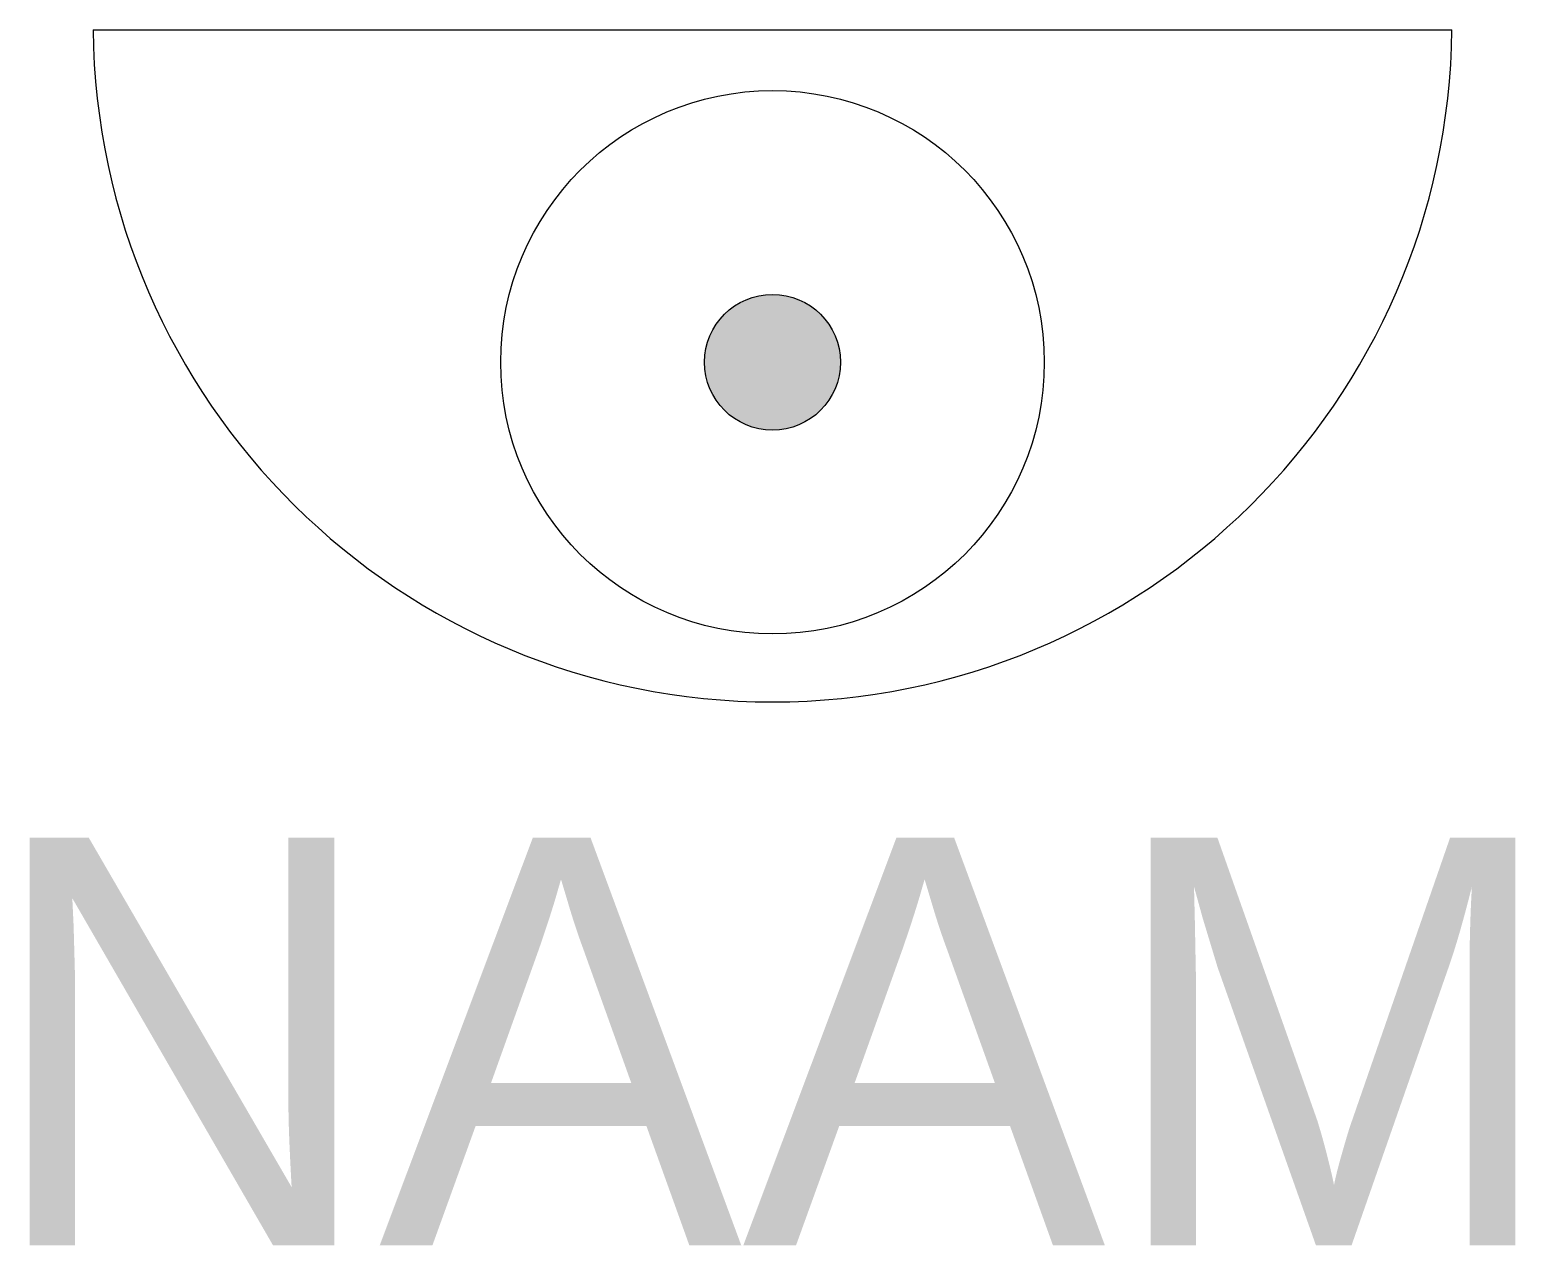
# Model space of a CAD drawing. Header units: metres. Extents: x -0.55 to 0.55, y -0.65 to 0.24.
import ezdxf
from ezdxf.enums import TextEntityAlignment as Align

# ---------------------------------------------------------------- set-up
doc = ezdxf.new("R2010")
doc.units = ezdxf.units.M
doc.layers.add('25c', color=7, linetype='Continuous')
doc.styles.add('ISOPLUS', font='isoplus.shx')

msp = doc.modelspace()

# ---------------------------------------------------------------- hatches: boundary and pattern name
h = msp.add_hatch(color=0)
h.dxf.hatch_style = 1
h.paths.add_polyline_path([(-0.05, 0, 1), (0.05, 0, 1)])

# ---------------------------------------------------------------- linework, layer by layer
at = {"color": 0}
msp.add_line((-0.5, 0.2448), (0.5, 0.2448), dxfattribs=at)
for radius in [0.2, 0.05]:
    msp.add_circle((0, 0), radius, dxfattribs=at)
msp.add_arc((0, 0.25), 0.5, 180.5966, 359.4034, dxfattribs=at)

# ---------------------------------------------------------------- texts
at = {"layer": '25c', "color": 0, "style": 'ISOPLUS'}
msp.add_attdef('NAAM', text='', height=0.3, dxfattribs=at).set_placement((0, -0.5), align=Align.MIDDLE_CENTER)

doc.saveas('drawing.dxf')
